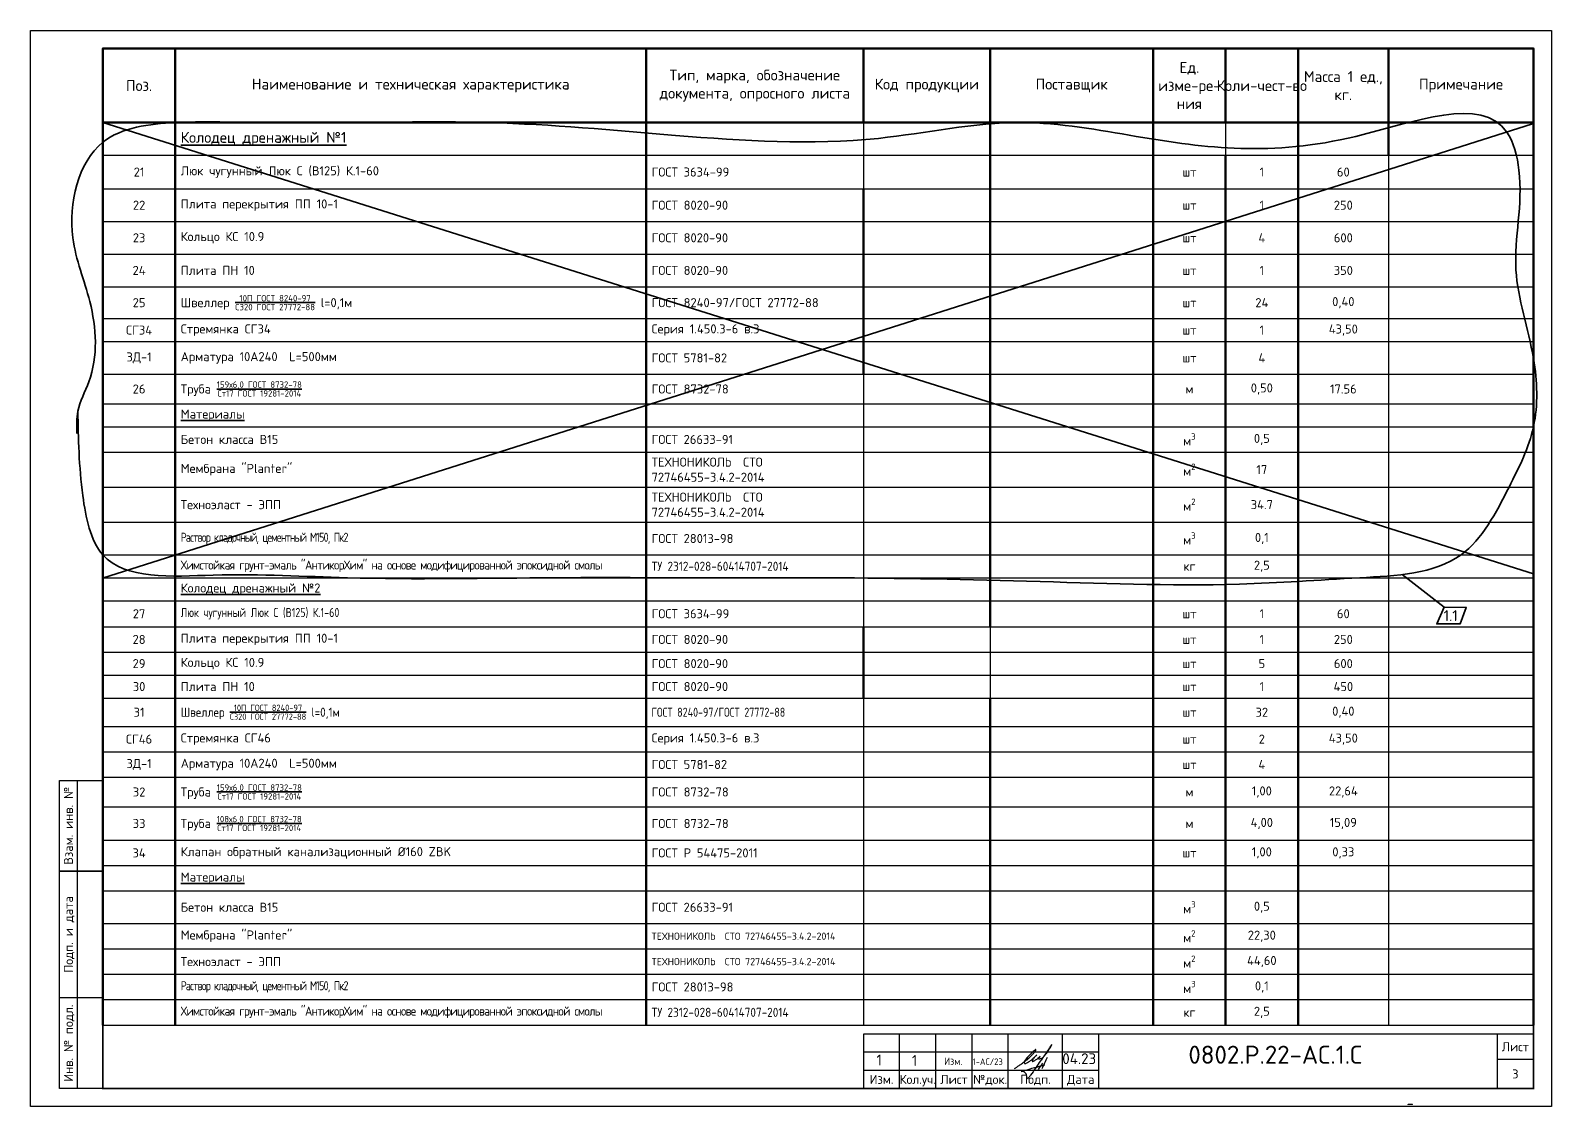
# Model space of a CAD drawing. Header units: metres. Extents: x -18 to 14983, y 1157 to 3877.
# Drawn here: x 13642.2 to 14062.2, y 2831 to 3128 of the extents above; entities that cross this region are included whole.
import ezdxf
from ezdxf.enums import TextEntityAlignment as Align

# ---------------------------------------------------------------- set-up
doc = ezdxf.new("R2010")
doc.units = ezdxf.units.M
doc.layers.add('Размерный', color=4, linetype='Continuous', lineweight=30)
doc.layers.add('таблица', color=250, linetype='Continuous', lineweight=35)
doc.layers.add('рамка', color=7, linetype='Continuous')
doc.styles.add('-ISOCPEUR-', font='isocpeur.ttf')
doc.styles.get("Standard").update_dxf_attribs({"font": 'GOST_Common.ttf'})

# ---------------------------------------------------------------- blocks, each defined once
blk = doc.blocks.new('*T341')
at = {"layer": 'таблица', "color": 7, "lineweight": 50, "transparency": 16777216}
for p, q in [((0, 0), (395, 0)), ((0, 0), (0, -20.43)), ((20, 0), (20, -20.43)), ((150, 0), (150, -20.43)), ((210, 0), (210, -20.43)), ((245, 0), (245, -20.43)), ((290, 0), (290, -20.43)), ((310, 0), (310, -20.43)), ((330, 0), (330, -20.43)), ((355, 0), (355, -20.43)), ((395, 0), (395, -20.43))]:
    blk.add_line(p, q, dxfattribs=at)
at = {"layer": 'таблица', "color": 0, "lineweight": 50, "transparency": 16777216}
for p, q in [((0, -20.43), (150, -20.43)), ((0, -20.43), (0, -269.49)), ((20, -20.43), (20, -269.49)), ((210, -20.43), (395, -20.43)), ((245, -20.43), (245, -159.58)), ((290, -20.43), (290, -29.43)), ((330, -20.43), (330, -29.43)), ((355, -20.43), (355, -29.43)), ((395, -20.43), (395, -269.49)), ((210, -38.73), (210, -89.87)), ((210, -159.58), (210, -179.25)), ((245, -179.25), (245, -269.49))]:
    blk.add_line(p, q, dxfattribs=at)
at = {"layer": 'таблица', "color": 0, "linetype": 'ByBlock', "lineweight": 50, "transparency": 16777216}
for p, q in [((150, -20.43), (210, -20.43)), ((150, -20.43), (150, -269.49)), ((290, -29.43), (290, -269.49)), ((310, -29.43), (310, -269.49)), ((330, -29.43), (330, -269.49))]:
    blk.add_line(p, q, dxfattribs=at)
at = {"layer": 'таблица', "color": 0, "linetype": 'ByBlock', "lineweight": -2, "transparency": 16777216}
for p, q in [((210, -20.43), (210, -38.73)), ((310, -20.43), (310, -29.43)), ((355, -29.43), (355, -269.49)), ((210, -89.87), (210, -159.58)), ((245, -159.58), (245, -179.25)), ((210, -166.58), (245, -166.58)), ((210, -172.92), (245, -172.92)), ((210, -179.25), (245, -179.25)), ((210, -179.25), (210, -269.49)), ((0, -225.49), (20, -225.49)), ((20, -232.49), (210, -232.49)), ((245, -232.49), (355, -232.49)), ((20, -241.49), (210, -241.49)), ((245, -241.49), (355, -241.49)), ((20, -248.49), (210, -248.49)), ((245, -248.49), (355, -248.49)), ((20, -255.49), (210, -255.49)), ((245, -255.49), (355, -255.49)), ((20, -262.49), (210, -262.49)), ((245, -262.49), (355, -262.49)), ((20, -269.49), (210, -269.49)), ((245, -269.49), (355, -269.49))]:
    blk.add_line(p, q, dxfattribs=at)
at = {"layer": 'таблица', "color": 0, "lineweight": 25, "transparency": 16777216}
for p, q in [((0, -29.43), (20, -29.43)), ((210, -29.43), (290, -29.43)), ((310, -29.43), (395, -29.43)), ((0, -38.73), (20, -38.73)), ((210, -38.73), (245, -38.73)), ((355, -38.73), (395, -38.73)), ((0, -47.73), (20, -47.73)), ((210, -47.73), (245, -47.73)), ((355, -47.73), (395, -47.73)), ((0, -56.73), (20, -56.73)), ((210, -56.73), (245, -56.73)), ((355, -56.73), (395, -56.73)), ((0, -65.73), (20, -65.73)), ((210, -65.73), (245, -65.73)), ((355, -65.73), (395, -65.73)), ((0, -74.53), (20, -74.53)), ((210, -74.53), (245, -74.53)), ((355, -74.53), (395, -74.53)), ((0, -80.87), (20, -80.87)), ((210, -80.87), (245, -80.87)), ((355, -80.87), (395, -80.87)), ((0, -89.87), (20, -89.87)), ((210, -89.87), (245, -89.87)), ((355, -89.87), (395, -89.87)), ((0, -98.05), (20, -98.05)), ((210, -98.05), (245, -98.05)), ((355, -98.05), (395, -98.05)), ((0, -104.38), (20, -104.38)), ((210, -104.38), (245, -104.38)), ((355, -104.38), (395, -104.38)), ((0, -111.38), (20, -111.38)), ((210, -111.38), (245, -111.38)), ((355, -111.38), (395, -111.38)), ((0, -121.05), (20, -121.05)), ((210, -121.05), (245, -121.05)), ((355, -121.05), (395, -121.05)), ((0, -130.72), (20, -130.72)), ((210, -130.72), (245, -130.72)), ((355, -130.72), (395, -130.72)), ((0, -139.72), (20, -139.72)), ((210, -139.72), (245, -139.72)), ((355, -139.72), (395, -139.72)), ((0, -146.05), (20, -146.05)), ((210, -146.05), (245, -146.05)), ((355, -146.05), (395, -146.05)), ((0, -152.38), (20, -152.38)), ((210, -152.38), (245, -152.38)), ((355, -152.38), (395, -152.38)), ((0, -159.58), (20, -159.58)), ((210, -159.58), (245, -159.58)), ((355, -159.58), (395, -159.58)), ((0, -166.58), (20, -166.58)), ((355, -166.58), (395, -166.58)), ((0, -172.92), (20, -172.92)), ((355, -172.92), (395, -172.92)), ((0, -179.25), (20, -179.25)), ((355, -179.25), (395, -179.25)), ((0, -187.09), (20, -187.09)), ((210, -187.09), (245, -187.09)), ((355, -187.09), (395, -187.09)), ((0, -194.09), (20, -194.09)), ((210, -194.09), (245, -194.09)), ((355, -194.09), (395, -194.09)), ((0, -201.09), (20, -201.09)), ((210, -201.09), (245, -201.09)), ((355, -201.09), (395, -201.09)), ((0, -209.27), (20, -209.27)), ((210, -209.27), (245, -209.27)), ((355, -209.27), (395, -209.27)), ((0, -218.49), (20, -218.49)), ((210, -218.49), (245, -218.49)), ((355, -218.49), (395, -218.49)), ((210, -225.49), (245, -225.49)), ((355, -225.49), (395, -225.49)), ((0, -232.49), (20, -232.49)), ((210, -232.49), (245, -232.49)), ((355, -232.49), (395, -232.49)), ((0, -241.49), (20, -241.49)), ((210, -241.49), (245, -241.49)), ((355, -241.49), (395, -241.49)), ((0, -248.49), (20, -248.49)), ((210, -248.49), (245, -248.49)), ((355, -248.49), (395, -248.49)), ((0, -255.49), (20, -255.49)), ((210, -255.49), (245, -255.49)), ((355, -255.49), (395, -255.49)), ((0, -262.49), (20, -262.49)), ((210, -262.49), (245, -262.49)), ((355, -262.49), (395, -262.49)), ((0, -269.49), (20, -269.49)), ((210, -269.49), (245, -269.49)), ((355, -269.49), (395, -269.49))]:
    blk.add_line(p, q, dxfattribs=at)
at = {"layer": 'таблица', "color": 0, "linetype": 'ByBlock', "lineweight": 25, "transparency": 16777216}
for p, q in [((20, -29.43), (210, -29.43)), ((290, -29.43), (310, -29.43)), ((20, -38.73), (210, -38.73)), ((245, -38.73), (355, -38.73)), ((20, -47.73), (210, -47.73)), ((245, -47.73), (355, -47.73)), ((20, -56.73), (210, -56.73)), ((245, -56.73), (355, -56.73)), ((20, -65.73), (210, -65.73)), ((245, -65.73), (355, -65.73)), ((20, -74.53), (210, -74.53)), ((245, -74.53), (355, -74.53)), ((20, -80.87), (210, -80.87)), ((245, -80.87), (355, -80.87)), ((20, -89.87), (210, -89.87)), ((245, -89.87), (355, -89.87)), ((20, -98.05), (210, -98.05)), ((245, -98.05), (355, -98.05)), ((20, -104.38), (210, -104.38)), ((245, -104.38), (355, -104.38)), ((20, -111.38), (210, -111.38)), ((245, -111.38), (355, -111.38)), ((20, -121.05), (210, -121.05)), ((245, -121.05), (355, -121.05)), ((20, -130.72), (210, -130.72)), ((245, -130.72), (355, -130.72)), ((20, -139.72), (210, -139.72)), ((245, -139.72), (355, -139.72)), ((20, -146.05), (210, -146.05)), ((245, -146.05), (355, -146.05)), ((20, -152.38), (210, -152.38)), ((245, -152.38), (355, -152.38)), ((20, -159.58), (210, -159.58)), ((245, -159.58), (355, -159.58)), ((20, -166.58), (210, -166.58)), ((245, -166.58), (355, -166.58)), ((20, -172.92), (210, -172.92)), ((245, -172.92), (355, -172.92)), ((20, -179.25), (210, -179.25)), ((245, -179.25), (355, -179.25)), ((20, -187.09), (210, -187.09)), ((245, -187.09), (355, -187.09)), ((20, -194.09), (210, -194.09)), ((245, -194.09), (355, -194.09)), ((20, -201.09), (210, -201.09)), ((245, -201.09), (355, -201.09)), ((20, -209.27), (210, -209.27)), ((245, -209.27), (355, -209.27)), ((20, -218.49), (210, -218.49)), ((245, -218.49), (355, -218.49)), ((20, -225.49), (210, -225.49)), ((245, -225.49), (355, -225.49))]:
    blk.add_line(p, q, dxfattribs=at)
at = {"layer": 'таблица', "color": 7, "transparency": 16777216, "char_height": 3, "attachment_point": 5, "style": '-ISOCPEUR-'}
for s, insert, width in [('Ед. изме-ре- ния', (300, -10.22), 17), ('Наименование и техническая характеристика', (85, -10.22), 127), ('Тип, марка, обозначение документа, опросного листа', (180, -10.22), 57), ('Код продукции', (227.5, -10.22), 32), ('Поставщик', (267.5, -10.22), 42), ('Масса 1 ед., кг.', (342.5, -10.22), 22), ('Примечание', (375, -10.22), 37), ('Поз.', (10, -10.22), 17), ('Коли-чест-во', (320, -10.22), 17)]:
    blk.add_mtext(s, dxfattribs=dict(at, insert=insert, width=width))
at = {"layer": 'таблица', "color": 0, "transparency": 16777216, "style": '-ISOCPEUR-'}
for s, insert, char_height, width, attachment_point in [('{\\LКолодец дренажный №1}', (21.5, -24.93), 3, 127, 4), ('21', (10, -34.08), 2.5, 18, 5), ('Люк чугунный {\\C7;Люк С (В125) К.1-60}', (21.5, -34.08), 2.5, 127, 4), ('ГОСТ 3634-99', (151.5, -34.08), 2.5, 57, 4), ('шт', (300, -34.08), 2.5, 17, 5), ('1', (320, -34.08), 2.5, 17, 5), ('60', (342.5, -34.08), 2.5, 22, 5), ('22', (10, -43.23), 2.5, 18, 5), ('Плита перекрытия ПП 10-1', (21.5, -43.23), 2.5, 127, 4), ('ГОСТ 8020-90', (151.5, -43.23), 2.5, 57, 4), ('1', (320, -43.23), 2.5, 17, 5), ('250', (342.5, -43.23), 2.5, 22, 5), ('шт', (300, -43.23), 2.5, 17, 5), ('23', (10, -52.23), 2.5, 18, 5), ('Кольцо КС 10.9', (21.5, -52.23), 2.5, 127, 4), ('ГОСТ 8020-90', (151.5, -52.23), 2.5, 57, 4), ('шт', (300, -52.23), 2.5, 17, 5), ('4', (320, -52.23), 2.5, 17, 5), ('600', (342.5, -52.23), 2.5, 22, 5), ('24', (10, -61.23), 2.5, 18, 5), ('Плита ПН 10', (21.5, -61.23), 2.5, 127, 4), ('ГОСТ 8020-90', (151.5, -61.23), 2.5, 57, 4), ('шт', (300, -61.23), 2.5, 17, 5), ('1', (320, -61.23), 2.5, 17, 5), ('350', (342.5, -61.23), 2.5, 22, 5), ('25', (10, -70.13), 2.5, 18, 5), ('\\A1;Швеллер {\\H0.7x;\\S10П ГОСТ 8240-97/С320 ГОСТ 27772-88;\\H1.42857x; l=0,1м}', (21.5, -70.13), 2.5, 127, 4), ('ГОСТ 8240-97/ГОСТ 27772-88', (151.5, -70.13), 2.5, 57, 4), ('шт', (300, -70.13), 2.5, 17, 5), ('24', (320, -70.13), 2.5, 17, 5), ('0,40', (342.5, -70.13), 2.5, 22, 5), ('СГ34', (10, -77.7), 2.5, 18, 5), ('Стремянка СГ34', (21.5, -77.7), 2.5, 127, 4), ('Серия 1.450.3-6 в.3', (151.5, -77.7), 2.5, 57, 4), ('шт', (300, -77.7), 2.5, 17, 5), ('1', (320, -77.7), 2.5, 17, 5), ('43,50', (342.5, -77.7), 2.5, 22, 5), ('ЗД-1', (10, -85.37), 2.5, 18, 5), ('Арматура 10А240  L=500мм', (21.5, -85.37), 2.5, 127, 4), ('ГОСТ 5781-82', (151.5, -85.37), 2.5, 57, 4), ('шт', (300, -85.37), 2.5, 17, 5), ('4', (320, -85.37), 2.5, 17, 5), ('\\A1;Труба {\\H0.7x;\\S159х6,0 ГОСТ 8732-78/Ст17 ГОСТ 19281-2014;} ', (21.5, -93.96), 2.5, 127, 4), ('26', (10, -93.96), 2.5, 18, 5), ('ГОСТ 8732-78', (151.5, -93.96), 2.5, 57, 4), ('м', (300, -93.96), 2.5, 17, 5), ('0,50', (320, -93.96), 2.5, 17, 5), ('17.56', (342.5, -93.96), 2.5, 22, 5), ('{\\LМатериалы}', (21.5, -101.22), 2.5, 127, 4), ('Бетон класса В15', (21.5, -107.88), 2.5, 127, 4), ('ГОСТ 26633-91', (151.5, -107.88), 2.5, 57, 4), ('\\A1;м{\\H0.7x;\\S3^ ;}', (300, -107.88), 2.5, 17, 5), ('0,5', (320, -107.88), 2.5, 17, 5), ('ТЕХНОНИКОЛЬ  СТО 72746455-3.4.2-2014 ', (151.5, -116.22), 2.5, 57, 4), ('Мембрана "Planter"', (21.5, -116.22), 2.5, 127, 4), ('\\A1;м{\\H0.7x;\\S2^ ;}', (300, -116.22), 2.5, 17, 5), ('17', (320, -116.22), 2.5, 17, 5), ('Техноэласт - ЭПП', (21.5, -125.88), 2.5, 127, 4), ('ТЕХНОНИКОЛЬ  СТО 72746455-3.4.2-2014 ', (151.5, -125.88), 2.5, 57, 4), ('\\A1;м{\\H0.7x;\\S2^ ;}', (300, -125.88), 2.5, 17, 5), ('34.7', (320, -125.88), 2.5, 17, 5), ('{\\W0.8;\\T0.85;Раствор кладочный, цементный М150, Пк2}', (21.5, -135.22), 2.5, 127, 4), ('ГОСТ 28013-98', (151.5, -135.22), 2.5, 57, 4), ('\\A1;м{\\H0.7x;\\S3^ ;}', (300, -135.22), 2.5, 17, 5), ('0,1', (320, -135.22), 2.5, 17, 5), ('{\\W0.9;\\T0.9;Химстойкая грунт-эмаль "АнтикорХим" на основе модифицированной эпоксидной смолы}', (21.5, -142.88), 2.5, 127, 4), ('{\\W0.9;ТУ 2312-028-60414707-2014}', (151.5, -142.88), 2.5, 57, 4), ('кг', (300, -142.88), 2.5, 17, 5), ('2,5', (320, -142.88), 2.5, 17, 5), ('{\\LКолодец дренажный №2}', (21.5, -149.22), 2.5, 127, 4), ('27', (10, -155.98), 2.5, 18, 5), ('{\\W0.8;Люк чугунный \\C7;Люк С (В125) К.1-60}', (21.5, -155.98), 2.5, 127, 4), ('ГОСТ 3634-99', (151.5, -155.98), 2.5, 57, 4), ('1', (320, -155.98), 2.5, 17, 5), ('60', (342.5, -155.98), 2.5, 22, 5), ('шт', (300, -155.98), 2.5, 17, 5), ('28', (10, -163.08), 2.5, 18, 5), ('Плита перекрытия ПП 10-1', (21.5, -163.08), 2.5, 127, 4), ('ГОСТ 8020-90', (151.5, -163.08), 2.5, 57, 4), ('шт', (300, -163.08), 2.5, 17, 5), ('1', (320, -163.08), 2.5, 17, 5), ('250', (342.5, -163.08), 2.5, 22, 5), ('29', (10, -169.75), 2.5, 18, 5), ('Кольцо КС 10.9', (21.5, -169.75), 2.5, 127, 4), ('ГОСТ 8020-90', (151.5, -169.75), 2.5, 57, 4), ('шт', (300, -169.75), 2.5, 17, 5), ('5', (320, -169.75), 2.5, 17, 5), ('600', (342.5, -169.75), 2.5, 22, 5), ('30', (10, -176.08), 2.5, 18, 5), ('Плита ПН 10', (21.5, -176.08), 2.5, 127, 4), ('ГОСТ 8020-90', (151.5, -176.08), 2.5, 57, 4), ('шт', (300, -176.08), 2.5, 17, 5), ('1', (320, -176.08), 2.5, 17, 5), ('450', (342.5, -176.08), 2.5, 22, 5), ('31', (10, -183.17), 2.5, 18, 5), ('\\A1;{\\W0.9;Швеллер \\H0.7x;\\S10П ГОСТ 8240-97/С320 ГОСТ 27772-88;\\H1.42857x; l=0,1м}', (21.5, -183.17), 2.5, 127, 4), ('{\\W0.8;ГОСТ 8240-97/ГОСТ 27772-88}', (151.5, -183.17), 2.5, 57, 4), ('шт', (300, -183.17), 2.5, 17, 5), ('32', (320, -183.17), 2.5, 17, 5), ('0,40', (342.5, -183.17), 2.5, 22, 5), ('Стремянка СГ46', (21.5, -190.59), 2.5, 127, 4), ('Серия 1.450.3-6 в.3', (151.5, -190.59), 2.5, 57, 4), ('СГ46', (10, -190.59), 2.5, 18, 5), ('шт', (300, -190.59), 2.5, 17, 5), ('2', (320, -190.59), 2.5, 17, 5), ('43,50', (342.5, -190.59), 2.5, 22, 5), ('ЗД-1', (10, -197.59), 2.5, 18, 5), ('Арматура 10А240  L=500мм', (21.5, -197.59), 2.5, 127, 4), ('ГОСТ 5781-82', (151.5, -197.59), 2.5, 57, 4), ('шт', (300, -197.59), 2.5, 17, 5), ('4', (320, -197.59), 2.5, 17, 5), ('32', (10, -205.18), 2.5, 18, 5), ('\\A1;Труба {\\H0.7x;\\S159х6,0 ГОСТ 8732-78/Ст17 ГОСТ 19281-2014;} ', (21.5, -205.18), 2.5, 127, 4), ('ГОСТ 8732-78', (151.5, -205.18), 2.5, 57, 4), ('м', (300, -205.18), 2.5, 17, 5), ('1,00', (320, -205.18), 2.5, 17, 5), ('22,64', (342.5, -205.18), 2.5, 22, 5), ('33', (10, -213.88), 2.5, 18, 5), ('\\A1;Труба {\\H0.7x;\\S108х6,0 ГОСТ 8732-78/Ст17 ГОСТ 19281-2014;} ', (21.5, -213.88), 2.5, 127, 4), ('ГОСТ 8732-78', (151.5, -213.88), 2.5, 57, 4), ('м', (300, -213.88), 2.5, 17, 5), ('4,00', (320, -213.88), 2.5, 17, 5), ('15,09', (342.5, -213.88), 2.5, 22, 5), ('34', (10, -221.99), 2.5, 18, 5), ('Клапан обратный канализационный %%C160 ZBK', (21.5, -221.99), 2.5, 127, 4), ('ГОСТ Р 54475-2011', (151.5, -221.99), 2.5, 57, 4), ('шт', (300, -221.99), 2.5, 17, 5), ('1,00', (320, -221.99), 2.5, 17, 5), ('0,33', (342.5, -221.99), 2.5, 22, 5), ('{\\LМатериалы}', (21.5, -228.99), 2.5, 127, 4), ('Бетон класса В15', (21.5, -236.99), 2.5, 127, 4), ('ГОСТ 26633-91', (151.5, -236.99), 2.5, 57, 4), ('\\A1;м{\\H0.7x;\\S3^ ;}', (300, -236.99), 2.5, 17, 5), ('0,5', (320, -236.99), 2.5, 17, 5), ('Мембрана "Planter"', (21.5, -244.99), 2.5, 127, 4), ('\\A1;м{\\H0.7x;\\S2^ ;}', (300, -244.99), 2.5, 17, 5), ('22,30', (320, -244.99), 2.5, 17, 5), ('ТЕХНОНИКОЛЬ  СТО 72746455-3.4.2-2014 ', (151.5, -244.99), 2, 57, 4), ('Техноэласт - ЭПП', (21.5, -251.99), 2.5, 127, 4), ('ТЕХНОНИКОЛЬ  СТО 72746455-3.4.2-2014 ', (151.5, -251.99), 2, 57, 4), ('\\A1;м{\\H0.7x;\\S2^ ;}', (300, -251.99), 2.5, 17, 5), ('44,60', (320, -251.99), 2.5, 17, 5), ('{\\W0.8;\\T0.85;Раствор кладочный, цементный М150, Пк2}', (21.5, -258.99), 2.5, 127, 4), ('ГОСТ 28013-98', (151.5, -258.99), 2.5, 57, 4), ('\\A1;м{\\H0.7x;\\S3^ ;}', (300, -258.99), 2.5, 17, 5), ('0,1', (320, -258.99), 2.5, 17, 5), ('{\\W0.9;\\T0.9;Химстойкая грунт-эмаль "АнтикорХим" на основе модифицированной эпоксидной смолы}', (21.5, -265.99), 2.5, 127, 4), ('2,5', (320, -265.99), 2.5, 17, 5), ('{\\W0.9;ТУ 2312-028-60414707-2014}', (151.5, -265.99), 2.5, 57, 4), ('кг', (300, -265.99), 2.5, 17, 5)]:
    blk.add_mtext(s, dxfattribs=dict(at, insert=insert, char_height=char_height, width=width, attachment_point=attachment_point))
blk = doc.blocks.new('подпись')
at = {"lineweight": 30}
for points in [[(-0.82, -1.23), (-0.21, -0.8), (0.43, -0.36), (0.86, -0.08), (1.32, 0.25), (2, 0.77), (2.8, 1.4), (3.27, 1.83), (3.84, 2.36), (4.46, 3.07), (5.01, 3.73), (5.08, 3.95), (5.01, 4.03), (4.91, 4), (4.76, 3.88), (4.33, 3.49), (3.4, 2.58), (2.34, 1.43), (1.83, 0.48), (1.87, 0.23), (1.99, 0.16), (2.17, 0.16), (2.41, 0.25), (3.02, 0.6), (3.71, 1.09), (4.34, 1.62), (5.32, 2.55), (4.75, 1.98), (4.27, 1.36), (4.08, 1.05), (4.07, 0.85), (4.11, 0.78), (4.25, 0.78), (4.42, 0.84), (4.78, 1.05), (5.16, 1.3), (5.47, 1.51), (5.72, 1.73), (6.05, 1.99), (6.23, 2.18), (5.94, 1.88), (5.8, 1.63), (5.8, 1.5), (5.89, 1.44), (6.13, 1.46), (6.57, 1.6), (6.9, 1.79), (7.5, 2.39), (8.04, 3.08), (8.61, 3.92), (9.15, 4.76), (9.43, 5.33), (8, 3.26), (6.29, 0.88), (3.58, -3.07), (3.05, -3.8), (2.85, -4.05), (2.49, -2.98), (2.12, -2.39), (1.3, -1.96), (1.02, -2.03), (2.91, -1.44), (4.7, -0.96), (7.51, -0.15)], [(6.86, 0.23), (5.67, -1.43)], [(8.19, 1.85), (6.68, -1.27)]]:
    blk.add_spline(points, degree=3, dxfattribs=at)
blk = doc.blocks.new('Подпись Леха')
at = {"layer": 'рамка'}
blk.add_blockref('подпись', (2.7, 0.11), dxfattribs=at)

msp = doc.modelspace()

# ---------------------------------------------------------------- linework, layer by layer
at = {"color": 18, "lineweight": 35, "true_color": 0x000000}
for p, q in [((13662.1059, 2976.7955), (14056.9688, 3102.1969)), ((13662.2279, 3102.5647), (14057.2279, 2978.033)), ((14020.9752, 2977.8375), (14032.5585, 2968.8192)), ((13662.2279, 2895.9949), (13650.2279, 2895.9949))]:
    msp.add_line(p, q, dxfattribs=at)
for p, q in [((13655.2279, 2835.9949), (13655.2279, 2920.9949)), ((13662.2279, 2860.9949), (13650.2279, 2860.9949)), ((13882.2279, 2835.9949), (13882.2279, 2850.9949)), ((13892.2279, 2835.9949), (13892.2279, 2850.9949)), ((13902.2279, 2835.9949), (13902.2279, 2850.9949)), ((13912.2279, 2835.9949), (13912.2279, 2850.9949)), ((13927.2279, 2835.9949), (13927.2279, 2850.9949)), ((13937.2279, 2835.9949), (13937.2279, 2850.9949)), ((14047.2279, 2850.9949), (14047.2279, 2835.9949)), ((13937.2279, 2845.9949), (13872.2279, 2845.9949)), ((14057.2279, 2843.9949), (14047.2279, 2843.9949)), ((13872.2279, 2840.9949), (13937.2279, 2840.9949))]:
    msp.add_line(p, q)
for points in [[(13642.2279, 3127.9949), (14062.2279, 3127.9949), (14062.2279, 2830.9949), (13642.2279, 2830.9949)], [(13662.2279, 2835.9949), (13650.2279, 2835.9949), (13650.2279, 2920.9949), (13662.2279, 2920.9949)], [(13872.2279, 2835.9949), (14057.2279, 2835.9949), (14057.2279, 2850.9949), (13872.2279, 2850.9949)]]:
    msp.add_lwpolyline(points, close=True)
at = {"const_width": 0.5}
msp.add_lwpolyline([(13662.2279, 3122.9949), (14057.2279, 3122.9949), (14057.2279, 2835.9949), (13662.2279, 2835.9949)], close=True, dxfattribs=at)
at = {"color": 18, "lineweight": 35, "true_color": 0x000000}
msp.add_lwpolyline([(14032.5585, 2968.7784), (14038.6811, 2968.7507), (14036.9447, 2964.2234), (14030.5174, 2964.2095), (14032.5585, 2968.8192)], dxfattribs=at)
msp.add_spline([(13655.3193, 3022.9324), (13656.6923, 2999.607), (13662.2279, 2983.2768), (13692.6653, 2977.6537), (13729.7367, 2976.9435), (13787.4033, 2976.9435), (13823.6509, 2976.9435), (13858.8001, 2976.9435), (13917.2905, 2976.0072), (13976.0556, 2975.1839), (14009.2825, 2976.9435), (14037.2279, 2983.2768), (14050.4729, 3001.9435), (14057.2279, 3018.6102), (14057.2279, 3037.4765), (14052.3951, 3061.8996), (14053.2321, 3089.4333), (14049.8924, 3099.9496), (14008.1973, 3098.7635), (13947.51, 3098.7635), (13915.9307, 3102.5647), (13876.3878, 3098.2147), (13820.3689, 3099.0379), (13769.0181, 3102.5647), (13731.1229, 3102.5647), (13703.9372, 3102.5647), (13682.2279, 3102.5647), (13662.2279, 3097.117), (13653.9595, 3070.773), (13658.6277, 3053.2103), (13658.3531, 3030.9825), (13655.3193, 3022.9324), (13655.0579, 3016.7129)], degree=3, dxfattribs=at)

# ---------------------------------------------------------------- block references
for name, p in [('*T341', (13662.2279, 3122.9949)), ('Подпись Леха', (13912.0903, 2842.5878))]:
    msp.add_blockref(name, p)

# ---------------------------------------------------------------- texts
at = {"color": 18, "lineweight": 35, "true_color": 0x000000, "style": '-ISOCPEUR-'}
msp.add_text('Взам. инв. №', height=2.5, rotation=90, dxfattribs=at).set_placement((13652.7279, 2908.4949), align=Align.MIDDLE_CENTER)
at = {"style": '-ISOCPEUR-'}
for s, p in [('Подп. и дата', (13652.7279, 2878.4949)), ('Инв. № подл.', (13652.7279, 2848.4949))]:
    msp.add_text(s, height=2.5, rotation=90, dxfattribs=at).set_placement(p, align=Align.MIDDLE_CENTER)
for s, p in [('Лист', (14052.2279, 2847.4949)), ('Изм.', (13877.2279, 2838.4949)), ('Кол.уч.', (13887.2279, 2838.4949)), ('Лист', (13897.2279, 2838.4949)), ('№док.', (13907.2279, 2838.4949)), ('Подп.', (13919.7279, 2838.4949)), ('Дата', (13932.2279, 2838.4949))]:
    msp.add_text(s, height=2.5, dxfattribs=at).set_placement(p, align=Align.MIDDLE_CENTER)
at = {"insert": (13961.4255, 2847.803), "char_height": 5, "width": 38.557853, "attachment_point": 1}
msp.add_mtext('\\pi-9.47107,l10;{\\fISOCPEUR|b0|i0|c204|p34;\\C7;0802.Р.22-АС.1.С}', dxfattribs=at)
at = {"style": '-ISOCPEUR-'}
msp.add_attdef('3', text='*', height=2.5, dxfattribs=at).set_placement((14052.2279, 2839.9949), align=Align.MIDDLE_CENTER)
at = {"style": '-ISOCPEUR-', "flags": 8}
msp.add_attdef('_', text='Формат', height=3, dxfattribs=at).set_placement((14023.2001, 2833.2498), align=Align.MIDDLE_CENTER)
at = {"layer": 'Размерный', "color": 0, "style": '-ISOCPEUR-'}
for s, p in [('1.1', (14032.4363, 2965.009)), ('1', (13875.8359, 2842.3534)), ('1', (13885.5804, 2842.208)), ('04.23', (13927.1277, 2842.7009))]:
    msp.add_text(s, height=3, dxfattribs=at).set_placement(p)
at = {"layer": 'Размерный', "color": 0}
for s, height, p in [('Изм.', 2, (13894.5072, 2842.4801)), ('1-АС/23', 1.8, (13902.3665, 2842.4801))]:
    msp.add_text(s, height=height, dxfattribs=at).set_placement(p)

doc.saveas('drawing.dxf')
